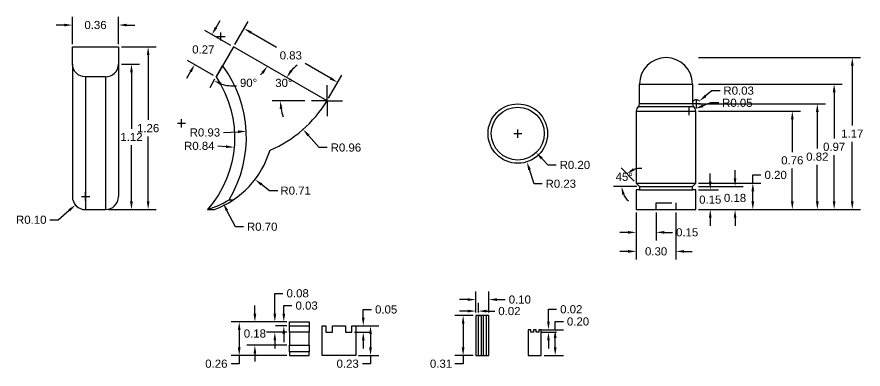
# Model space of a CAD drawing. Header units: inches. Extents: x 6.1 to 73.5, y 2.5 to 22.
# Drawn here: x 16.29 to 22.82, y 2.54 to 5.26 of the extents above; entities that cross this region are included whole.
import ezdxf

# ---------------------------------------------------------------- set-up
doc = ezdxf.new("R2010")
doc.units = ezdxf.units.IN
doc.header["$MEASUREMENT"] = 0
doc.linetypes.add('ACAD_ISO02W100', pattern=[15, 12, -3])
doc.layers.add('AlteFeteNevizibile', color=211, linetype='ACAD_ISO02W100')
doc.layers.add('LiniiAjutatoare', color=8, linetype='ACAD_ISO02W100')
doc.layers.add('Dimensiuni', color=4, linetype='Continuous', transparency=0.6)
doc.layers.add('ExteriorComponenta', color=1, linetype='Continuous', lineweight=25)
doc.styles.get("Standard").update_dxf_attribs({"font": 'arial.ttf'})
doc.dimstyles.get("Standard").update_dxf_attribs({"dimscale": 0.35, "dimtxt": 0.18, "dimasz": 0.18, "dimexe": 0.18, "dimexo": 0.0625, "dimgap": 0.09, "dimtad": 0, "dimtih": 1, "dimtoh": 1, "dimzin": 0, "dimdsep": 46, "dimtxsty": 'Standard', "dimcen": 0.09, "dimadec": 0, "dimazin": 0, "dimtfac": 1, "dimtofl": 0, "dimtmove": 0, "dimatfit": 3, "dimfxl": 1, "dimtolj": 1, "dimtzin": 0, "dimarcsym": 0})

# ---------------------------------------------------------------- blocks, each defined once
blk = doc.blocks.new('*D295')
at = {"layer": 'Dimensiuni', "color": 0, "lineweight": -2, "ltscale": 0.01, "transparency": 16777216}
for p, q in [((16.7905, 3.8765), (16.8535, 3.8765)), ((16.822, 3.845), (16.822, 3.908)), ((16.6094, 3.6958), (16.6961, 3.7695)), ((16.5464, 3.6958), (16.6094, 3.6958))]:
    blk.add_line(p, q, dxfattribs=at)
at = {"layer": 'Dimensiuni', "color": 0, "ltscale": 0.01, "transparency": 16777216}
blk.add_solid([(16.6893, 3.7775), (16.7029, 3.7615), (16.7441, 3.8103)], dxfattribs=at)
at = {"layer": 'Dimensiuni', "color": 0, "ltscale": 0.01, "transparency": 16777216, "insert": (16.4031, 3.6958), "char_height": 0.063, "attachment_point": 5}
blk.add_mtext('\\A1;R0.10', dxfattribs=at)
blk = doc.blocks.new('*D296')
at = {"layer": 'Dimensiuni', "color": 0, "lineweight": -2, "ltscale": 0.01, "transparency": 16777216}
for p, q in [((16.7198, 5.0535), (16.7198, 5.2628)), ((17.0769, 5.0535), (17.0769, 5.2628)), ((16.6568, 5.1998), (16.5938, 5.1998)), ((17.1399, 5.1998), (17.2029, 5.1998))]:
    blk.add_line(p, q, dxfattribs=at)
at = {"layer": 'Dimensiuni', "color": 0, "ltscale": 0.01, "transparency": 16777216}
for points in [[(16.6568, 5.2103), (16.6568, 5.1893), (16.7198, 5.1998)], [(17.1399, 5.2103), (17.1399, 5.1893), (17.0769, 5.1998)]]:
    blk.add_solid(points, dxfattribs=at)
at = {"layer": 'Dimensiuni', "color": 0, "ltscale": 0.01, "transparency": 16777216, "insert": (16.8984, 5.1998), "char_height": 0.063, "attachment_point": 5}
blk.add_mtext('\\A1;0.36', dxfattribs=at)
blk = doc.blocks.new('*D297')
at = {"layer": 'Dimensiuni', "color": 0, "lineweight": -2, "ltscale": 0.01, "transparency": 16777216}
for p, q in [((17.0988, 5.0316), (17.3675, 5.0316)), ((17.3045, 4.9686), (17.3045, 4.4671)), ((17.3045, 3.8374), (17.3045, 4.3398)), ((16.9987, 3.7744), (17.3675, 3.7744))]:
    blk.add_line(p, q, dxfattribs=at)
at = {"layer": 'Dimensiuni', "color": 0, "ltscale": 0.01, "transparency": 16777216}
for points in [[(17.294, 4.9686), (17.315, 4.9686), (17.3045, 5.0316)], [(17.294, 3.8374), (17.315, 3.8374), (17.3045, 3.7744)]]:
    blk.add_solid(points, dxfattribs=at)
at = {"layer": 'Dimensiuni', "color": 0, "ltscale": 0.01, "transparency": 16777216, "insert": (17.3045, 4.4034), "char_height": 0.063, "attachment_point": 5}
blk.add_mtext('\\A1;1.26', dxfattribs=at)
blk = doc.blocks.new('*D298')
at = {"layer": 'Dimensiuni', "color": 0, "lineweight": -2, "ltscale": 0.01, "transparency": 16777216}
for p, q in [((17.0988, 4.8973), (17.2389, 4.8973)), ((17.1759, 4.8343), (17.1759, 4.399)), ((17.1759, 3.8374), (17.1759, 4.2727)), ((16.9987, 3.7744), (17.2389, 3.7744))]:
    blk.add_line(p, q, dxfattribs=at)
at = {"layer": 'Dimensiuni', "color": 0, "ltscale": 0.01, "transparency": 16777216}
for points in [[(17.1654, 4.8343), (17.1864, 4.8343), (17.1759, 4.8973)], [(17.1654, 3.8374), (17.1864, 3.8374), (17.1759, 3.7744)]]:
    blk.add_solid(points, dxfattribs=at)
at = {"layer": 'Dimensiuni', "color": 0, "ltscale": 0.01, "transparency": 16777216, "insert": (17.1759, 4.3359), "char_height": 0.063, "attachment_point": 5}
blk.add_mtext('\\A1;1.12', dxfattribs=at)
blk = doc.blocks.new('*D299')
at = {"layer": 'Dimensiuni', "color": 0, "lineweight": -2, "ltscale": 0.01, "transparency": 16777216}
for p, q in [((17.531, 4.4409), (17.594, 4.4409)), ((17.5625, 4.4094), (17.5625, 4.4724)), ((18.242, 3.9206), (18.1788, 3.969)), ((18.305, 3.9206), (18.242, 3.9206))]:
    blk.add_line(p, q, dxfattribs=at)
at = {"layer": 'Dimensiuni', "color": 0, "ltscale": 0.01, "transparency": 16777216}
blk.add_solid([(18.1852, 3.9773), (18.1724, 3.9606), (18.1288, 4.0073)], dxfattribs=at)
at = {"layer": 'Dimensiuni', "color": 0, "ltscale": 0.01, "transparency": 16777216, "insert": (18.4424, 3.9206), "char_height": 0.063, "attachment_point": 5}
blk.add_mtext('\\A1;R0.71', dxfattribs=at)
blk = doc.blocks.new('*D300')
at = {"layer": 'Dimensiuni', "color": 0, "lineweight": -2, "ltscale": 0.01, "transparency": 16777216}
for p, q in [((17.8351, 5.1116), (17.8981, 5.1116)), ((17.8666, 5.0801), (17.8666, 5.1431)), ((18.6238, 4.2537), (18.5414, 4.3471)), ((18.6868, 4.2537), (18.6238, 4.2537))]:
    blk.add_line(p, q, dxfattribs=at)
at = {"layer": 'Dimensiuni', "color": 0, "ltscale": 0.01, "transparency": 16777216}
blk.add_solid([(18.5492, 4.354), (18.5335, 4.3401), (18.4997, 4.3943)], dxfattribs=at)
at = {"layer": 'Dimensiuni', "color": 0, "ltscale": 0.01, "transparency": 16777216, "insert": (18.8303, 4.2537), "char_height": 0.063, "attachment_point": 5}
blk.add_mtext('\\A1;R0.96', dxfattribs=at)
blk = doc.blocks.new('*D301')
at = {"layer": 'Dimensiuni', "color": 0, "lineweight": -2, "ltscale": 0.01, "transparency": 16777216}
blk.add_line((17.8426, 4.2667), (17.9054, 4.2611), dxfattribs=at)
at = {"layer": 'Dimensiuni', "color": 0, "ltscale": 0.01, "transparency": 16777216}
blk.add_solid([(17.9063, 4.2716), (17.9044, 4.2506), (17.9681, 4.2555)], dxfattribs=at)
at = {"layer": 'Dimensiuni', "color": 0, "ltscale": 0.01, "transparency": 16777216, "insert": (17.6993, 4.2667), "char_height": 0.063, "attachment_point": 5}
blk.add_mtext('\\A1;R0.84', dxfattribs=at)
blk = doc.blocks.new('*D302')
at = {"layer": 'Dimensiuni', "color": 0, "lineweight": -2, "ltscale": 0.01, "transparency": 16777216}
blk.add_line((17.886, 4.3701), (17.9981, 4.3759), dxfattribs=at)
at = {"layer": 'Dimensiuni', "color": 0, "ltscale": 0.01, "transparency": 16777216}
blk.add_solid([(17.9976, 4.3864), (17.9986, 4.3654), (18.061, 4.3792)], dxfattribs=at)
at = {"layer": 'Dimensiuni', "color": 0, "ltscale": 0.01, "transparency": 16777216, "insert": (17.7425, 4.3701), "char_height": 0.063, "attachment_point": 5}
blk.add_mtext('\\A1;R0.93', dxfattribs=at)
blk = doc.blocks.new('*D303')
at = {"layer": 'Dimensiuni', "color": 0, "lineweight": -2, "ltscale": 0.01, "transparency": 16777216}
for p, q in [((17.531, 4.4409), (17.594, 4.4409)), ((17.5625, 4.4094), (17.5625, 4.4724)), ((17.9779, 3.6421), (17.9122, 3.7683)), ((18.0409, 3.6421), (17.9779, 3.6421))]:
    blk.add_line(p, q, dxfattribs=at)
at = {"layer": 'Dimensiuni', "color": 0, "ltscale": 0.01, "transparency": 16777216}
blk.add_solid([(17.9215, 3.7732), (17.9029, 3.7635), (17.8832, 3.8242)], dxfattribs=at)
at = {"layer": 'Dimensiuni', "color": 0, "ltscale": 0.01, "transparency": 16777216, "insert": (18.1842, 3.6421), "char_height": 0.063, "attachment_point": 5}
blk.add_mtext('\\A1;R0.70', dxfattribs=at)
blk = doc.blocks.new('*D304')
at = {"layer": 'Dimensiuni', "color": 0, "lineweight": -2, "ltscale": 0.01, "transparency": 16777216}
for p, q in [((17.9729, 5.0506), (18.0752, 5.2281)), ((18.0983, 5.142), (18.2944, 5.029)), ((18.7117, 4.7886), (18.5155, 4.9017)), ((18.6954, 4.6343), (18.7977, 4.8118))]:
    blk.add_line(p, q, dxfattribs=at)
at = {"layer": 'Dimensiuni', "color": 0, "ltscale": 0.01, "transparency": 16777216}
for points in [[(18.1035, 5.1511), (18.0931, 5.1329), (18.0437, 5.1735)], [(18.7169, 4.7977), (18.7064, 4.7795), (18.7662, 4.7572)]]:
    blk.add_solid(points, dxfattribs=at)
at = {"layer": 'Dimensiuni', "color": 0, "ltscale": 0.01, "transparency": 16777216, "insert": (18.405, 4.9653), "char_height": 0.063, "attachment_point": 5}
blk.add_mtext('\\A1;0.83', dxfattribs=at)
blk = doc.blocks.new('*D305')
at = {"layer": 'Dimensiuni', "color": 0, "lineweight": -2, "ltscale": 0.01, "transparency": 16777216}
blk.add_line((18.5126, 4.6153), (18.2616, 4.6153), dxfattribs=at)
for start, end in [(129.9684, 140.00913), (190.04073, 200.08146)]:
    blk.add_arc((18.6845, 4.6153), 0.36, start, end, dxfattribs=at)
at = {"layer": 'Dimensiuni', "color": 0, "ltscale": 0.01, "transparency": 16777216}
for points in [[(18.4173, 4.8406), (18.4001, 4.8527), (18.3726, 4.795)], [(18.3196, 4.5517), (18.3405, 4.5535), (18.3246, 4.6153)]]:
    blk.add_solid(points, dxfattribs=at)
at = {"layer": 'Dimensiuni', "color": 0, "ltscale": 0.01, "transparency": 16777216, "insert": (18.3518, 4.7527), "char_height": 0.063, "attachment_point": 5}
blk.add_mtext('\\A1;30°', dxfattribs=at)
blk = doc.blocks.new('*D306')
at = {"layer": 'Dimensiuni', "color": 0, "lineweight": -2, "ltscale": 0.01, "transparency": 16777216}
for p, q in [((17.8284, 5.1813), (17.8598, 5.2359)), ((17.943, 5.0426), (17.7423, 5.1582)), ((17.8096, 4.8109), (17.6089, 4.9266)), ((17.632, 4.8406), (17.6006, 4.786))]:
    blk.add_line(p, q, dxfattribs=at)
at = {"layer": 'Dimensiuni', "color": 0, "ltscale": 0.01, "transparency": 16777216}
for points in [[(17.8193, 5.1866), (17.8375, 5.1761), (17.7969, 5.1268)], [(17.6229, 4.8458), (17.6411, 4.8353), (17.6635, 4.8951)]]:
    blk.add_solid(points, dxfattribs=at)
at = {"layer": 'Dimensiuni', "color": 0, "ltscale": 0.01, "transparency": 16777216, "insert": (17.7302, 5.011), "char_height": 0.063, "attachment_point": 5}
blk.add_mtext('\\A1;0.27', dxfattribs=at)
blk = doc.blocks.new('*D307')
at = {"layer": 'Dimensiuni', "color": 0, "lineweight": -2, "ltscale": 0.01, "transparency": 16777216}
blk.add_line((17.8176, 4.7811), (17.7799, 4.7156), dxfattribs=at)
for start, end in [(314.25148, 318.06604), (252.03368, 274.55729)]:
    blk.add_arc((17.962, 5.0316), 0.3018, start, end, dxfattribs=at)
at = {"layer": 'Dimensiuni', "color": 0, "ltscale": 0.01, "transparency": 16777216}
for points in [[(18.178, 4.8362), (18.195, 4.8238), (18.2234, 4.881)], [(17.8646, 4.735), (17.8732, 4.7542), (17.8113, 4.7702)]]:
    blk.add_solid(points, dxfattribs=at)
at = {"layer": 'Dimensiuni', "color": 0, "ltscale": 0.01, "transparency": 16777216, "insert": (18.0793, 4.7536), "char_height": 0.063, "attachment_point": 5}
blk.add_mtext('\\A1;90°', dxfattribs=at)
blk = doc.blocks.new('*D322')
at = {"layer": 'Dimensiuni', "color": 0, "lineweight": -2, "ltscale": 0.01, "transparency": 16777216}
for p, q in [((18.9277, 2.8771), (19.083, 2.8771)), ((19.02, 2.8141), (19.02, 2.7101)), ((18.9277, 2.6471), (19.083, 2.6471)), ((19.02, 2.6471), (19.02, 2.5841)), ((19.02, 2.5841), (18.957, 2.5841))]:
    blk.add_line(p, q, dxfattribs=at)
at = {"layer": 'Dimensiuni', "color": 0, "ltscale": 0.01, "transparency": 16777216}
for points in [[(19.0095, 2.8141), (19.0305, 2.8141), (19.02, 2.8771)], [(19.0095, 2.7101), (19.0305, 2.7101), (19.02, 2.6471)]]:
    blk.add_solid(points, dxfattribs=at)
at = {"layer": 'Dimensiuni', "color": 0, "ltscale": 0.01, "transparency": 16777216, "insert": (18.8437, 2.5841), "char_height": 0.063, "attachment_point": 5}
blk.add_mtext('\\A1;0.23', dxfattribs=at)
blk = doc.blocks.new('*D323')
at = {"layer": 'Dimensiuni', "color": 0, "lineweight": -2, "ltscale": 0.01, "transparency": 16777216}
for p, q in [((18.9641, 2.9401), (18.9641, 3.0031)), ((18.9641, 3.0031), (19.0271, 3.0031)), ((18.8977, 2.8771), (19.0271, 2.8771)), ((18.8977, 2.8271), (19.0271, 2.8271)), ((18.9641, 2.7641), (18.9641, 2.7011))]:
    blk.add_line(p, q, dxfattribs=at)
at = {"layer": 'Dimensiuni', "color": 0, "ltscale": 0.01, "transparency": 16777216}
for points in [[(18.9536, 2.9401), (18.9746, 2.9401), (18.9641, 2.8771)], [(18.9536, 2.7641), (18.9746, 2.7641), (18.9641, 2.8271)]]:
    blk.add_solid(points, dxfattribs=at)
at = {"layer": 'Dimensiuni', "color": 0, "ltscale": 0.01, "transparency": 16777216, "insert": (19.1406, 3.0031), "char_height": 0.063, "attachment_point": 5}
blk.add_mtext('\\A1;0.05', dxfattribs=at)
blk = doc.blocks.new('*D324')
at = {"layer": 'Dimensiuni', "color": 0, "lineweight": -2, "ltscale": 0.01, "transparency": 16777216}
for p, q in [((18.3511, 2.9701), (18.3511, 3.0331)), ((18.3511, 3.0331), (18.4141, 3.0331)), ((18.374, 2.9071), (18.2881, 2.9071)), ((18.374, 2.8771), (18.2881, 2.8771)), ((18.3511, 2.8141), (18.3511, 2.7511))]:
    blk.add_line(p, q, dxfattribs=at)
at = {"layer": 'Dimensiuni', "color": 0, "ltscale": 0.01, "transparency": 16777216}
for points in [[(18.3406, 2.9701), (18.3616, 2.9701), (18.3511, 2.9071)], [(18.3406, 2.8141), (18.3616, 2.8141), (18.3511, 2.8771)]]:
    blk.add_solid(points, dxfattribs=at)
at = {"layer": 'Dimensiuni', "color": 0, "ltscale": 0.01, "transparency": 16777216, "insert": (18.5274, 3.0331), "char_height": 0.063, "attachment_point": 5}
blk.add_mtext('\\A1;0.03', dxfattribs=at)
blk = doc.blocks.new('*D325')
at = {"layer": 'Dimensiuni', "color": 0, "lineweight": -2, "ltscale": 0.01, "transparency": 16777216}
for p, q in [((18.2818, 2.9701), (18.2818, 3.1277)), ((18.2818, 3.1277), (18.3448, 3.1277)), ((18.3746, 2.9071), (18.2188, 2.9071)), ((18.374, 2.8271), (18.2188, 2.8271)), ((18.2818, 2.7641), (18.2818, 2.7011))]:
    blk.add_line(p, q, dxfattribs=at)
at = {"layer": 'Dimensiuni', "color": 0, "ltscale": 0.01, "transparency": 16777216}
for points in [[(18.2713, 2.9701), (18.2923, 2.9701), (18.2818, 2.9071)], [(18.2713, 2.7641), (18.2923, 2.7641), (18.2818, 2.8271)]]:
    blk.add_solid(points, dxfattribs=at)
at = {"layer": 'Dimensiuni', "color": 0, "ltscale": 0.01, "transparency": 16777216, "insert": (18.4582, 3.1277), "char_height": 0.063, "attachment_point": 5}
blk.add_mtext('\\A1;0.08', dxfattribs=at)
blk = doc.blocks.new('*D326')
at = {"layer": 'Dimensiuni', "color": 0, "lineweight": -2, "ltscale": 0.01, "transparency": 16777216}
for p, q in [((18.128, 2.9701), (18.128, 3.0331)), ((18.374, 2.9071), (18.065, 2.9071)), ((18.374, 2.7271), (18.065, 2.7271)), ((18.128, 2.6641), (18.128, 2.6011))]:
    blk.add_line(p, q, dxfattribs=at)
at = {"layer": 'Dimensiuni', "color": 0, "ltscale": 0.01, "transparency": 16777216}
for points in [[(18.1175, 2.9701), (18.1385, 2.9701), (18.128, 2.9071)], [(18.1175, 2.6641), (18.1385, 2.6641), (18.128, 2.7271)]]:
    blk.add_solid(points, dxfattribs=at)
at = {"layer": 'Dimensiuni', "color": 0, "ltscale": 0.01, "transparency": 16777216, "insert": (18.128, 2.8171), "char_height": 0.063, "attachment_point": 5}
blk.add_mtext('\\A1;0.18', dxfattribs=at)
blk = doc.blocks.new('*D327')
at = {"layer": 'Dimensiuni', "color": 0, "lineweight": -2, "ltscale": 0.01, "transparency": 16777216}
for p, q in [((18.374, 2.9071), (17.9442, 2.9071)), ((18.0072, 2.8441), (18.0072, 2.7101)), ((18.374, 2.6471), (17.9442, 2.6471)), ((18.0072, 2.6471), (18.0072, 2.5841)), ((18.0072, 2.5841), (17.9442, 2.5841))]:
    blk.add_line(p, q, dxfattribs=at)
at = {"layer": 'Dimensiuni', "color": 0, "ltscale": 0.01, "transparency": 16777216}
for points in [[(17.9967, 2.8441), (18.0177, 2.8441), (18.0072, 2.9071)], [(17.9967, 2.7101), (18.0177, 2.7101), (18.0072, 2.6471)]]:
    blk.add_solid(points, dxfattribs=at)
at = {"layer": 'Dimensiuni', "color": 0, "ltscale": 0.01, "transparency": 16777216, "insert": (17.8309, 2.5841), "char_height": 0.063, "attachment_point": 5}
blk.add_mtext('\\A1;0.26', dxfattribs=at)
blk = doc.blocks.new('*D328')
at = {"layer": 'Dimensiuni', "color": 0, "lineweight": -2, "ltscale": 0.01, "transparency": 16777216}
for p, q in [((19.8325, 2.979), (19.8325, 3.0536)), ((19.8525, 2.979), (19.8525, 3.0536)), ((19.7695, 2.9906), (19.7065, 2.9906)), ((19.9155, 2.9906), (19.9785, 2.9906))]:
    blk.add_line(p, q, dxfattribs=at)
at = {"layer": 'Dimensiuni', "color": 0, "ltscale": 0.01, "transparency": 16777216}
for points in [[(19.7695, 3.0011), (19.7695, 2.9801), (19.8325, 2.9906)], [(19.9155, 3.0011), (19.9155, 2.9801), (19.8525, 2.9906)]]:
    blk.add_solid(points, dxfattribs=at)
at = {"layer": 'Dimensiuni', "color": 0, "ltscale": 0.01, "transparency": 16777216, "insert": (20.0915, 2.9906), "char_height": 0.063, "attachment_point": 5}
blk.add_mtext('\\A1;0.02', dxfattribs=at)
blk = doc.blocks.new('*D329')
at = {"layer": 'Dimensiuni', "color": 0, "lineweight": -2, "ltscale": 0.01, "transparency": 16777216}
for p, q in [((19.8325, 2.979), (19.8325, 3.1427)), ((19.9325, 2.979), (19.9325, 3.1427)), ((19.7695, 3.0797), (19.7065, 3.0797)), ((19.9955, 3.0797), (20.0585, 3.0797))]:
    blk.add_line(p, q, dxfattribs=at)
at = {"layer": 'Dimensiuni', "color": 0, "ltscale": 0.01, "transparency": 16777216}
for points in [[(19.7695, 3.0902), (19.7695, 3.0692), (19.8325, 3.0797)], [(19.9955, 3.0902), (19.9955, 3.0692), (19.9325, 3.0797)]]:
    blk.add_solid(points, dxfattribs=at)
at = {"layer": 'Dimensiuni', "color": 0, "ltscale": 0.01, "transparency": 16777216, "insert": (20.1717, 3.0797), "char_height": 0.063, "attachment_point": 5}
blk.add_mtext('\\A1;0.10', dxfattribs=at)
blk = doc.blocks.new('*D330')
at = {"layer": 'Dimensiuni', "color": 0, "lineweight": -2, "ltscale": 0.01, "transparency": 16777216}
for p, q in [((19.8106, 2.9571), (19.6714, 2.9571)), ((19.7344, 2.8941), (19.7344, 2.7101)), ((19.8106, 2.6471), (19.6714, 2.6471)), ((19.7344, 2.6471), (19.7344, 2.5841)), ((19.7344, 2.5841), (19.6714, 2.5841))]:
    blk.add_line(p, q, dxfattribs=at)
at = {"layer": 'Dimensiuni', "color": 0, "ltscale": 0.01, "transparency": 16777216}
for points in [[(19.7239, 2.8941), (19.7449, 2.8941), (19.7344, 2.9571)], [(19.7239, 2.7101), (19.7449, 2.7101), (19.7344, 2.6471)]]:
    blk.add_solid(points, dxfattribs=at)
at = {"layer": 'Dimensiuni', "color": 0, "ltscale": 0.01, "transparency": 16777216, "insert": (19.5641, 2.5841), "char_height": 0.063, "attachment_point": 5}
blk.add_mtext('\\A1;0.31', dxfattribs=at)
blk = doc.blocks.new('*D331')
at = {"layer": 'Dimensiuni', "color": 0, "lineweight": -2, "ltscale": 0.01, "transparency": 16777216}
for p, q in [((20.4446, 2.8471), (20.4446, 2.9101)), ((20.4446, 2.9101), (20.5076, 2.9101)), ((20.3591, 2.8471), (20.5076, 2.8471)), ((20.4446, 2.7101), (20.4446, 2.7841)), ((20.3591, 2.6471), (20.5076, 2.6471))]:
    blk.add_line(p, q, dxfattribs=at)
at = {"layer": 'Dimensiuni', "color": 0, "ltscale": 0.01, "transparency": 16777216}
for points in [[(20.4341, 2.7841), (20.4551, 2.7841), (20.4446, 2.8471)], [(20.4341, 2.7101), (20.4551, 2.7101), (20.4446, 2.6471)]]:
    blk.add_solid(points, dxfattribs=at)
at = {"layer": 'Dimensiuni', "color": 0, "ltscale": 0.01, "transparency": 16777216, "insert": (20.6208, 2.9101), "char_height": 0.063, "attachment_point": 5}
blk.add_mtext('\\A1;0.20', dxfattribs=at)
blk = doc.blocks.new('*D332')
at = {"layer": 'Dimensiuni', "color": 0, "lineweight": -2, "ltscale": 0.01, "transparency": 16777216}
for p, q in [((20.3926, 2.9101), (20.3926, 3.0045)), ((20.3926, 3.0045), (20.4556, 3.0045)), ((20.3391, 2.8471), (20.4556, 2.8471)), ((20.3391, 2.8271), (20.4556, 2.8271)), ((20.3926, 2.7641), (20.3926, 2.7011))]:
    blk.add_line(p, q, dxfattribs=at)
at = {"layer": 'Dimensiuni', "color": 0, "ltscale": 0.01, "transparency": 16777216}
for points in [[(20.3821, 2.9101), (20.4031, 2.9101), (20.3926, 2.8471)], [(20.3821, 2.7641), (20.4031, 2.7641), (20.3926, 2.8271)]]:
    blk.add_solid(points, dxfattribs=at)
at = {"layer": 'Dimensiuni', "color": 0, "ltscale": 0.01, "transparency": 16777216, "insert": (20.5686, 3.0045), "char_height": 0.063, "attachment_point": 5}
blk.add_mtext('\\A1;0.02', dxfattribs=at)
blk = doc.blocks.new('*D308')
at = {"layer": 'Dimensiuni', "color": 0, "lineweight": -2, "ltscale": 0.01, "transparency": 16777216}
for p, q in [((20.156, 4.33), (20.156, 4.393)), ((20.1245, 4.3615), (20.1875, 4.3615)), ((20.2815, 3.9741), (20.2462, 4.0832)), ((20.3445, 3.9741), (20.2815, 3.9741))]:
    blk.add_line(p, q, dxfattribs=at)
at = {"layer": 'Dimensiuni', "color": 0, "ltscale": 0.01, "transparency": 16777216}
blk.add_solid([(20.2562, 4.0864), (20.2362, 4.08), (20.2267, 4.1431)], dxfattribs=at)
at = {"layer": 'Dimensiuni', "color": 0, "ltscale": 0.01, "transparency": 16777216, "insert": (20.488, 3.9741), "char_height": 0.063, "attachment_point": 5}
blk.add_mtext('\\A1;R0.23', dxfattribs=at)
blk = doc.blocks.new('*D309')
at = {"layer": 'Dimensiuni', "color": 0, "lineweight": -2, "ltscale": 0.01, "transparency": 16777216}
for p, q in [((20.156, 4.33), (20.156, 4.393)), ((20.1245, 4.3615), (20.1875, 4.3615)), ((20.3902, 4.119), (20.3415, 4.1694)), ((20.4532, 4.119), (20.3902, 4.119))]:
    blk.add_line(p, q, dxfattribs=at)
at = {"layer": 'Dimensiuni', "color": 0, "ltscale": 0.01, "transparency": 16777216}
blk.add_solid([(20.349, 4.1767), (20.3339, 4.1621), (20.2977, 4.2147)], dxfattribs=at)
at = {"layer": 'Dimensiuni', "color": 0, "ltscale": 0.01, "transparency": 16777216, "insert": (20.5966, 4.119), "char_height": 0.063, "attachment_point": 5}
blk.add_mtext('\\A1;R0.20', dxfattribs=at)
blk = doc.blocks.new('*D310')
at = {"layer": 'Dimensiuni', "color": 0, "lineweight": -2, "ltscale": 0.01, "transparency": 16777216}
for p, q in [((21.6409, 3.9909), (21.6409, 4.0539)), ((21.5512, 3.9279), (21.7039, 3.9279)), ((21.5512, 3.7748), (21.7039, 3.7748)), ((21.6409, 3.7118), (21.6409, 3.6488))]:
    blk.add_line(p, q, dxfattribs=at)
at = {"layer": 'Dimensiuni', "color": 0, "ltscale": 0.01, "transparency": 16777216}
for points in [[(21.6304, 3.9909), (21.6514, 3.9909), (21.6409, 3.9279)], [(21.6304, 3.7118), (21.6514, 3.7118), (21.6409, 3.7748)]]:
    blk.add_solid(points, dxfattribs=at)
at = {"layer": 'Dimensiuni', "color": 0, "ltscale": 0.01, "transparency": 16777216, "insert": (21.6409, 3.8513), "char_height": 0.063, "attachment_point": 5}
blk.add_mtext('\\A1;0.15', dxfattribs=at)
blk = doc.blocks.new('*D311')
at = {"layer": 'Dimensiuni', "color": 0, "lineweight": -2, "ltscale": 0.01, "transparency": 16777216}
for p, q in [((21.8321, 4.0164), (21.8321, 4.0794)), ((21.5512, 3.9534), (21.8951, 3.9534)), ((21.5512, 3.7748), (21.8951, 3.7748)), ((21.8321, 3.7118), (21.8321, 3.6488))]:
    blk.add_line(p, q, dxfattribs=at)
at = {"layer": 'Dimensiuni', "color": 0, "ltscale": 0.01, "transparency": 16777216}
for points in [[(21.8216, 4.0164), (21.8426, 4.0164), (21.8321, 3.9534)], [(21.8216, 3.7118), (21.8426, 3.7118), (21.8321, 3.7748)]]:
    blk.add_solid(points, dxfattribs=at)
at = {"layer": 'Dimensiuni', "color": 0, "ltscale": 0.01, "transparency": 16777216, "insert": (21.8321, 3.8641), "char_height": 0.063, "attachment_point": 5}
blk.add_mtext('\\A1;0.18', dxfattribs=at)
blk = doc.blocks.new('*D312')
at = {"layer": 'Dimensiuni', "color": 0, "lineweight": -2, "ltscale": 0.01, "transparency": 16777216}
for p, q in [((21.9693, 3.9789), (21.9693, 4.0419)), ((21.9693, 4.0419), (22.0323, 4.0419)), ((21.5512, 3.9789), (22.0323, 3.9789)), ((21.9693, 3.8378), (21.9693, 3.9159)), ((21.5512, 3.7748), (22.0323, 3.7748))]:
    blk.add_line(p, q, dxfattribs=at)
at = {"layer": 'Dimensiuni', "color": 0, "ltscale": 0.01, "transparency": 16777216}
for points in [[(21.9588, 3.9159), (21.9798, 3.9159), (21.9693, 3.9789)], [(21.9588, 3.8378), (21.9798, 3.8378), (21.9693, 3.7748)]]:
    blk.add_solid(points, dxfattribs=at)
at = {"layer": 'Dimensiuni', "color": 0, "ltscale": 0.01, "transparency": 16777216, "insert": (22.1455, 4.0419), "char_height": 0.063, "attachment_point": 5}
blk.add_mtext('\\A1;0.20', dxfattribs=at)
blk = doc.blocks.new('*D313')
at = {"layer": 'Dimensiuni', "color": 0, "lineweight": -2, "ltscale": 0.01, "transparency": 16777216}
for p, q in [((21.5512, 4.5346), (22.3367, 4.5346)), ((22.2737, 4.4716), (22.2737, 4.2183)), ((22.2737, 3.8378), (22.2737, 4.091)), ((21.5512, 3.7748), (22.3367, 3.7748))]:
    blk.add_line(p, q, dxfattribs=at)
at = {"layer": 'Dimensiuni', "color": 0, "ltscale": 0.01, "transparency": 16777216}
for points in [[(22.2632, 4.4716), (22.2842, 4.4716), (22.2737, 4.5346)], [(22.2632, 3.8378), (22.2842, 3.8378), (22.2737, 3.7748)]]:
    blk.add_solid(points, dxfattribs=at)
at = {"layer": 'Dimensiuni', "color": 0, "ltscale": 0.01, "transparency": 16777216, "insert": (22.2737, 4.1547), "char_height": 0.063, "attachment_point": 5}
blk.add_mtext('\\A1;0.76', dxfattribs=at)
blk = doc.blocks.new('*D314')
at = {"layer": 'Dimensiuni', "color": 0, "lineweight": -2, "ltscale": 0.01, "transparency": 16777216}
for p, q in [((21.5512, 4.9483), (22.7993, 4.9483)), ((22.7363, 4.8853), (22.7363, 4.4247)), ((22.7363, 3.8378), (22.7363, 4.2984)), ((21.5512, 3.7748), (22.7993, 3.7748))]:
    blk.add_line(p, q, dxfattribs=at)
at = {"layer": 'Dimensiuni', "color": 0, "ltscale": 0.01, "transparency": 16777216}
for points in [[(22.7258, 4.8853), (22.7468, 4.8853), (22.7363, 4.9483)], [(22.7258, 3.8378), (22.7468, 3.8378), (22.7363, 3.7748)]]:
    blk.add_solid(points, dxfattribs=at)
at = {"layer": 'Dimensiuni', "color": 0, "ltscale": 0.01, "transparency": 16777216, "insert": (22.7363, 4.3615), "char_height": 0.063, "attachment_point": 5}
blk.add_mtext('\\A1;1.17', dxfattribs=at)
blk = doc.blocks.new('*D315')
at = {"layer": 'Dimensiuni', "color": 0, "lineweight": -2, "ltscale": 0.01, "transparency": 16777216}
for p, q in [((21.6431, 4.599), (21.5845, 4.5759)), ((21.7061, 4.599), (21.6431, 4.599)), ((21.4478, 4.5346), (21.5108, 4.5346)), ((21.4793, 4.5031), (21.4793, 4.5661))]:
    blk.add_line(p, q, dxfattribs=at)
at = {"layer": 'Dimensiuni', "color": 0, "ltscale": 0.01, "transparency": 16777216}
blk.add_solid([(21.5806, 4.5857), (21.5883, 4.5662), (21.5258, 4.5529)], dxfattribs=at)
at = {"layer": 'Dimensiuni', "color": 0, "ltscale": 0.01, "transparency": 16777216, "insert": (21.8498, 4.599), "char_height": 0.063, "attachment_point": 5}
blk.add_mtext('\\A1;R0.05', dxfattribs=at)
blk = doc.blocks.new('*D316')
at = {"layer": 'Dimensiuni', "color": 0, "lineweight": -2, "ltscale": 0.01, "transparency": 16777216}
for p, q in [((21.6536, 4.693), (21.6052, 4.6527)), ((21.7166, 4.693), (21.6536, 4.693)), ((21.5022, 4.5931), (21.5652, 4.5931)), ((21.5337, 4.5616), (21.5337, 4.6246))]:
    blk.add_line(p, q, dxfattribs=at)
blk.add_arc((21.5337, 4.5931), 0.03, 39.81344, 142.00358, dxfattribs=at)
at = {"layer": 'Dimensiuni', "color": 0, "ltscale": 0.01, "transparency": 16777216}
blk.add_solid([(21.5984, 4.6607), (21.6119, 4.6446), (21.5568, 4.6123)], dxfattribs=at)
at = {"layer": 'Dimensiuni', "color": 0, "ltscale": 0.01, "transparency": 16777216, "insert": (21.86, 4.693), "char_height": 0.063, "attachment_point": 5}
blk.add_mtext('\\A1;R0.03', dxfattribs=at)
blk = doc.blocks.new('*D317')
at = {"layer": 'Dimensiuni', "color": 0, "lineweight": -2, "ltscale": 0.01, "transparency": 16777216}
for p, q in [((21.5512, 4.5911), (22.5298, 4.5911)), ((22.4668, 4.5281), (22.4668, 4.2466)), ((22.4668, 3.8378), (22.4668, 4.1193)), ((21.5512, 3.7748), (22.5298, 3.7748))]:
    blk.add_line(p, q, dxfattribs=at)
at = {"layer": 'Dimensiuni', "color": 0, "ltscale": 0.01, "transparency": 16777216}
for points in [[(22.4563, 4.5281), (22.4773, 4.5281), (22.4668, 4.5911)], [(22.4563, 3.8378), (22.4773, 3.8378), (22.4668, 3.7748)]]:
    blk.add_solid(points, dxfattribs=at)
at = {"layer": 'Dimensiuni', "color": 0, "ltscale": 0.01, "transparency": 16777216, "insert": (22.4668, 4.183), "char_height": 0.063, "attachment_point": 5}
blk.add_mtext('\\A1;0.82', dxfattribs=at)
blk = doc.blocks.new('*D318')
at = {"layer": 'Dimensiuni', "color": 0, "lineweight": -2, "ltscale": 0.01, "transparency": 16777216}
for p, q in [((21.5512, 4.7442), (22.6596, 4.7442)), ((22.5966, 4.6812), (22.5966, 4.3232)), ((22.5966, 3.8378), (22.5966, 4.1958)), ((21.5512, 3.7748), (22.6596, 3.7748))]:
    blk.add_line(p, q, dxfattribs=at)
at = {"layer": 'Dimensiuni', "color": 0, "ltscale": 0.01, "transparency": 16777216}
for points in [[(22.5861, 4.6812), (22.6071, 4.6812), (22.5966, 4.7442)], [(22.5861, 3.8378), (22.6071, 3.8378), (22.5966, 3.7748)]]:
    blk.add_solid(points, dxfattribs=at)
at = {"layer": 'Dimensiuni', "color": 0, "ltscale": 0.01, "transparency": 16777216, "insert": (22.5966, 4.2595), "char_height": 0.063, "attachment_point": 5}
blk.add_mtext('\\A1;0.97', dxfattribs=at)
blk = doc.blocks.new('*D319')
at = {"layer": 'Dimensiuni', "color": 0, "lineweight": -2, "ltscale": 0.01, "transparency": 16777216}
for p, q in [((21.0701, 3.7529), (21.0701, 3.5357)), ((21.2232, 3.7529), (21.2232, 3.5357)), ((21.0071, 3.5987), (20.9441, 3.5987)), ((21.2862, 3.5987), (21.3492, 3.5987))]:
    blk.add_line(p, q, dxfattribs=at)
at = {"layer": 'Dimensiuni', "color": 0, "ltscale": 0.01, "transparency": 16777216}
for points in [[(21.0071, 3.6092), (21.0071, 3.5882), (21.0701, 3.5987)], [(21.2862, 3.6092), (21.2862, 3.5882), (21.2232, 3.5987)]]:
    blk.add_solid(points, dxfattribs=at)
at = {"layer": 'Dimensiuni', "color": 0, "ltscale": 0.01, "transparency": 16777216, "insert": (21.4627, 3.5987), "char_height": 0.063, "attachment_point": 5}
blk.add_mtext('\\A1;0.15', dxfattribs=at)
blk = doc.blocks.new('*D320')
at = {"layer": 'Dimensiuni', "color": 0, "lineweight": -2, "ltscale": 0.01, "transparency": 16777216}
for p, q in [((21.0701, 3.7529), (21.0701, 3.3887)), ((21.3763, 3.7529), (21.3763, 3.3887)), ((21.0071, 3.4517), (20.9441, 3.4517)), ((21.4393, 3.4517), (21.5023, 3.4517))]:
    blk.add_line(p, q, dxfattribs=at)
at = {"layer": 'Dimensiuni', "color": 0, "ltscale": 0.01, "transparency": 16777216}
for points in [[(21.0071, 3.4622), (21.0071, 3.4412), (21.0701, 3.4517)], [(21.4393, 3.4622), (21.4393, 3.4412), (21.3763, 3.4517)]]:
    blk.add_solid(points, dxfattribs=at)
at = {"layer": 'Dimensiuni', "color": 0, "ltscale": 0.01, "transparency": 16777216, "insert": (21.2232, 3.4517), "char_height": 0.063, "attachment_point": 5}
blk.add_mtext('\\A1;0.30', dxfattribs=at)
blk = doc.blocks.new('*D321')
at = {"layer": 'Dimensiuni', "color": 0, "lineweight": -2, "ltscale": 0.01, "transparency": 16777216}
for p, q in [((21.0547, 3.9944), (20.9526, 4.0964)), ((21.0738, 3.9534), (20.8933, 3.9534))]:
    blk.add_line(p, q, dxfattribs=at)
for start, end in [(82.72747, 108.86374), (206.13626, 232.27253)]:
    blk.add_arc((21.0956, 3.9534), 0.1393, start, end, dxfattribs=at)
at = {"layer": 'Dimensiuni', "color": 0, "ltscale": 0.01, "transparency": 16777216}
for points in [[(21.0561, 4.0763), (21.045, 4.0941), (20.9971, 4.0519)], [(20.9603, 3.8896), (20.9808, 3.8944), (20.9563, 3.9534)]]:
    blk.add_solid(points, dxfattribs=at)
at = {"layer": 'Dimensiuni', "color": 0, "ltscale": 0.01, "transparency": 16777216, "insert": (20.9774, 4.027), "char_height": 0.063, "attachment_point": 5}
blk.add_mtext('\\A1;45°', dxfattribs=at)
blk = doc.blocks.new('schita_tragaci')
at = {"layer": 'ExteriorComponenta'}
for p, q in [((17.0769, 4.8973), (17.0769, 3.8745)), ((17.8285, 4.8), (17.8785, 4.8867)), ((16.8218, 4.8), (16.8218, 3.7752)), ((16.9749, 4.8), (16.8218, 4.8)), ((16.9768, 4.8), (16.9768, 3.7744)), ((17.9292, 3.8505), (17.9626, 3.8505)), ((16.8218, 3.7752), (16.9749, 3.7744))]:
    blk.add_line(p, q, dxfattribs=at)
for points in [[(16.8218, 4.8, -0.411543), (16.7198, 4.8973), (16.7198, 5.0316), (17.0769, 5.0316), (17.0769, 4.8973)], [(16.7198, 4.8973), (16.7198, 3.8765, 0.413653), (16.8218, 3.7743, -0.085266)]]:
    blk.add_lwpolyline(points, format="xyb", dxfattribs=at)
blk.add_lwpolyline([(18.6845, 4.6153), (17.962, 5.0316), (17.8285, 4.8, -0.340172), (17.7623, 3.7752), (17.8165, 3.7744, 0.231654), (18.2447, 4.2328, 0.156018)], format="xyb", close=True, dxfattribs=at)
for centre, radius, start, end in [((16.9768, 4.9001), 0.1001, 268.88745, 358.36448), ((17.1294, 4.3306), 0.9329, 329.02079, 36.58798), ((16.9749, 3.8773), 0.1021, 270, 358.43976), ((17.5625, 4.4409), 0.695, 286.70773, 301.84293)]:
    blk.add_arc(centre, radius, start, end, dxfattribs=at)
at = {"layer": 'LiniiAjutatoare', "ltscale": 0.01}
for q in [(18.6845, 4.7653), (18.5345, 4.6153), (18.6845, 4.4653), (18.8345, 4.6153)]:
    blk.add_line((18.6845, 4.6153), q, dxfattribs=at)
at = {"layer": 'Dimensiuni', "ltscale": 0.01}
dim = blk.add_linear_dim(base=(17.0769, 5.1998), p1=(16.7198, 5.0316), p2=(17.0769, 5.0316), dimstyle='Standard', dxfattribs=at)
dim.commit()
dim.dimension.update_dxf_attribs({"geometry": '*D296', "text_midpoint": (16.8984, 5.1998)})
for p1, p2, distance, picture, middle in [((17.8285, 4.8), (17.962, 5.0316), 0.1905, '*D306', (17.7302, 5.011)), ((17.962, 5.0316), (18.6845, 4.6153), 0.1637, '*D304', (18.405, 4.9653))]:
    dim = blk.add_aligned_dim(p1=p1, p2=p2, distance=distance, dimstyle='Standard', dxfattribs=at)
    dim.commit()
    dim.dimension.update_dxf_attribs({"geometry": picture, "text_midpoint": middle})
for center, mpoint, picture, middle in [((17.8666, 5.1116), (18.4997, 4.3943), '*D300', (18.8303, 4.2537)), ((17.5625, 4.4409), (18.1288, 4.0073), '*D299', (18.4424, 3.9206)), ((17.5625, 4.4409), (17.8832, 3.8242), '*D303', (18.1842, 3.6421)), ((17.1294, 4.3306), (18.061, 4.3792), '*D302', (17.886, 4.3701)), ((17.1294, 4.3306), (17.9681, 4.2555), '*D301', (17.8426, 4.2667)), ((16.822, 3.8765), (16.7441, 3.8103), '*D295', (16.4031, 3.6958))]:
    dim = blk.add_radius_dim(center=center, mpoint=mpoint, dimstyle='Standard', dxfattribs=at)
    dim.commit()
    dim.dimension.update_dxf_attribs({"geometry": picture, "text_midpoint": middle, "dimtype": 132})
dim = blk.add_linear_dim(base=(17.3045, 3.7744), p1=(17.0769, 5.0316), p2=(16.9768, 3.7744), angle=90, dimstyle='Standard', dxfattribs=at)
dim.commit()
dim.dimension.update_dxf_attribs({"geometry": '*D297', "text_midpoint": (17.3045, 4.4034), "dimtype": 128})
for base, line1, picture, middle in [((17.9622, 4.7299), ((17.962, 5.0316), (17.8285, 4.8)), '*D307', (18.0793, 4.7536)), ((18.33, 4.6777), ((18.6845, 4.6153), (18.5345, 4.6153)), '*D305', (18.3518, 4.7527))]:
    dim = blk.add_angular_dim_2l(base=base, line1=line1, line2=((18.6845, 4.6153), (17.962, 5.0316)), dimstyle='Standard', dxfattribs=at)
    dim.commit()
    dim.dimension.update_dxf_attribs({"geometry": picture, "text_midpoint": middle, "dimtype": 130})
dim = blk.add_linear_dim(base=(17.1759, 4.8973), p1=(16.9768, 3.7744), p2=(17.0769, 4.8973), angle=90, dimstyle='Standard', dxfattribs=at)
dim.commit()
dim.dimension.update_dxf_attribs({"geometry": '*D298', "text_midpoint": (17.1759, 4.3359)})
blk = doc.blocks.new('schita_butoane')
at = {"layer": 'ExteriorComponenta'}
for p, q in [((19.9325, 2.9571), (19.8325, 2.9571)), ((19.8325, 2.9571), (19.8325, 2.6471)), ((19.8525, 2.6471), (19.8525, 2.9571)), ((19.8525, 2.9571), (19.8725, 2.9571)), ((19.8725, 2.9571), (19.8725, 2.6471)), ((19.8925, 2.6471), (19.8925, 2.9571)), ((19.9125, 2.9571), (19.9125, 2.6471)), ((19.9325, 2.6471), (19.9325, 2.9571)), ((18.3959, 2.8771), (18.3959, 2.9071)), ((18.3959, 2.9071), (18.5459, 2.9071)), ((18.3959, 2.8271), (18.3959, 2.8771)), ((18.3959, 2.8771), (18.5459, 2.8771)), ((18.5459, 2.9071), (18.5459, 2.8771)), ((18.5459, 2.8771), (18.5459, 2.8271)), ((18.6459, 2.6471), (18.6459, 2.8771)), ((18.6459, 2.8771), (18.6759, 2.8771)), ((18.6759, 2.8771), (18.6759, 2.8271)), ((18.7259, 2.8271), (18.7259, 2.8771)), ((18.7259, 2.8771), (18.8259, 2.8771)), ((18.8259, 2.8771), (18.8259, 2.8271)), ((18.8759, 2.8271), (18.8759, 2.8771)), ((18.8759, 2.8771), (18.9059, 2.8771)), ((18.9059, 2.8771), (18.9059, 2.6471)), ((18.5459, 2.8271), (18.3959, 2.8271)), ((18.3959, 2.8271), (18.3959, 2.7271)), ((18.5459, 2.7271), (18.5459, 2.8271)), ((18.6759, 2.8271), (18.7259, 2.8271)), ((18.8259, 2.8271), (18.8759, 2.8271)), ((20.2573, 2.8471), (20.2373, 2.8471)), ((20.2373, 2.8471), (20.2373, 2.6471)), ((20.2573, 2.8271), (20.2573, 2.8471)), ((20.2773, 2.8271), (20.2573, 2.8271)), ((20.2973, 2.8471), (20.2773, 2.8471)), ((20.2773, 2.8471), (20.2773, 2.8271)), ((20.2973, 2.8271), (20.2973, 2.8471)), ((20.3173, 2.8271), (20.2973, 2.8271)), ((20.3373, 2.8471), (20.3173, 2.8471)), ((20.3173, 2.8471), (20.3173, 2.8271)), ((20.3373, 2.6471), (20.3373, 2.8471)), ((18.3959, 2.6771), (18.3959, 2.7271)), ((18.3959, 2.7271), (18.5459, 2.7271)), ((18.5459, 2.6771), (18.3959, 2.6771)), ((18.3959, 2.6771), (18.3959, 2.6471)), ((18.5459, 2.7271), (18.5459, 2.6771)), ((18.5459, 2.6471), (18.5459, 2.6771)), ((18.3959, 2.6471), (18.5459, 2.6471)), ((18.9059, 2.6471), (18.6459, 2.6471)), ((19.8325, 2.6471), (19.9325, 2.6471)), ((19.8325, 2.6471), (19.8525, 2.6471)), ((19.8725, 2.6471), (19.8925, 2.6471)), ((20.2373, 2.6471), (20.3373, 2.6471))]:
    blk.add_line(p, q, dxfattribs=at)
at = {"layer": 'Dimensiuni', "ltscale": 0.01}
for base, p1, p2, picture, middle in [((18.2818, 2.8271), (18.3965, 2.9071), (18.3959, 2.8271), '*D325', (18.4582, 3.1277)), ((18.3511, 2.8771), (18.3959, 2.9071), (18.3959, 2.8771), '*D324', (18.5274, 3.0331)), ((18.128, 2.7271), (18.3959, 2.9071), (18.3959, 2.7271), '*D326', (18.128, 2.8171)), ((18.9641, 2.8271), (18.8759, 2.8771), (18.8759, 2.8271), '*D323', (19.1406, 3.0031)), ((20.3926, 2.8271), (20.3173, 2.8471), (20.3173, 2.8271), '*D332', (20.5686, 3.0045))]:
    dim = blk.add_linear_dim(base=base, p1=p1, p2=p2, angle=90, dimstyle='Standard', dxfattribs=at)
    dim.commit()
    dim.dimension.update_dxf_attribs({"geometry": picture, "text_midpoint": middle, "dimtype": 128})
for base, p2, picture, middle in [((19.9325, 3.0797), (19.9325, 2.9571), '*D329', (20.1717, 3.0797)), ((19.8525, 2.9906), (19.8525, 2.9571), '*D328', (20.0915, 2.9906))]:
    dim = blk.add_linear_dim(base=base, p1=(19.8325, 2.9571), p2=p2, dimstyle='Standard', dxfattribs=at)
    dim.commit()
    dim.dimension.update_dxf_attribs({"geometry": picture, "text_midpoint": middle})
for base, p1, p2, picture, middle in [((19.7344, 2.6471), (19.8325, 2.9571), (19.8325, 2.6471), '*D330', (19.5641, 2.5841)), ((20.4446, 2.8471), (20.3373, 2.6471), (20.3373, 2.8471), '*D331', (20.6208, 2.9101)), ((18.0072, 2.6471), (18.3959, 2.9071), (18.3959, 2.6471), '*D327', (17.8309, 2.5841)), ((19.02, 2.6471), (18.9059, 2.8771), (18.9059, 2.6471), '*D322', (18.8437, 2.5841))]:
    dim = blk.add_linear_dim(base=base, p1=p1, p2=p2, angle=90, dimstyle='Standard', dxfattribs=at)
    dim.commit()
    dim.dimension.update_dxf_attribs({"geometry": picture, "text_midpoint": middle})
blk = doc.blocks.new('schita_glont')
at = {"layer": 'AlteFeteNevizibile', "ltscale": 0.01}
for p, q in [((21.2232, 3.7748), (21.2232, 3.8258)), ((21.2232, 3.8258), (21.3763, 3.8258)), ((21.3763, 3.8258), (21.3763, 3.7748))]:
    blk.add_line(p, q, dxfattribs=at)
at = {"layer": 'ExteriorComponenta'}
for p, q in [((21.0956, 4.5911), (21.0956, 4.7442, 0)), ((21.0956, 4.7442, 0), (21.5038, 4.7442, 0)), ((21.5038, 4.7442, 0), (21.5038, 4.5911, 0)), ((21.0871, 4.5721), (21.5123, 4.5721, 0)), ((21.5038, 4.5911, 0), (21.0956, 4.5911, 0)), ((21.0701, 4.5341), (21.5293, 4.5341)), ((21.5293, 3.9789), (21.5293, 4.5341)), ((21.0701, 3.9789, -0.001), (21.5293, 3.9789)), ((21.0956, 3.9279, -0.002), (21.0701, 3.9279, -0.0022)), ((21.0701, 3.9279, -0.0022), (21.0701, 3.7748)), ((21.0956, 3.9534, -0.001), (21.0956, 3.9279, -0.002)), ((21.0956, 3.9534), (21.5038, 3.9534)), ((21.0957, 3.9279, -0.0066), (21.5037, 3.9279, 0.0066)), ((21.5038, 3.9534), (21.5293, 3.9789)), ((21.5038, 3.9279), (21.5038, 3.9534)), ((21.5293, 3.9279), (21.5038, 3.9279)), ((21.5293, 3.7748), (21.5293, 3.9279)), ((21.0701, 3.7748), (21.5293, 3.7748)), ((21.0701, 3.7748), (21.5293, 3.7748))]:
    blk.add_line(p, q, dxfattribs=at)
at = {"layer": 'ExteriorComponenta', "elevation": -0.001}
blk.add_lwpolyline([(21.0701, 4.5341), (21.0701, 3.9789), (21.0956, 3.9534)], dxfattribs=at)
at = {"layer": 'ExteriorComponenta', "ltscale": 0.01}
for radius in [0.2296, 0.2041]:
    blk.add_circle((20.156, 4.3615), radius, dxfattribs=at)
at = {"layer": 'ExteriorComponenta'}
for centre, radius, start, end in [((21.2997, 4.7442, 0), 0.2041, 0, 180), ((21.1201, 4.5346, 0), 0.05, 131.28631, 180.52401), ((21.0657, 4.5931, 0), 0.03, 315.59207, 356.21825), ((21.5337, 4.5931, 0), 0.03, 183.78175, 224.40793), ((21.4793, 4.5346, 0), 0.05, 359.47599, 48.71369)]:
    blk.add_arc(centre, radius, start, end, dxfattribs=at)
at = {"layer": 'Dimensiuni', "ltscale": 0.01}
for base, p2, picture, middle, dimtype in [((22.7363, 4.9483), (21.5293, 4.9483), '*D314', (22.7363, 4.3615), 129), ((22.4668, 4.5911), (21.5293, 4.5911), '*D317', (22.4668, 4.183), 128)]:
    dim = blk.add_linear_dim(base=base, p1=(21.5293, 3.7748), p2=p2, angle=90, dimstyle='Standard', dxfattribs=at)
    dim.commit()
    dim.dimension.update_dxf_attribs({"geometry": picture, "text_midpoint": middle, "dimtype": dimtype})
for center, mpoint, picture, middle in [((21.5337, 4.5931, 0), (21.5568, 4.6123, 0), '*D316', (21.86, 4.693)), ((21.4793, 4.5346, 0), (21.5258, 4.5529, 0), '*D315', (21.8498, 4.599))]:
    dim = blk.add_radius_dim(center=center, mpoint=mpoint, dimstyle='Standard', dxfattribs=at)
    dim.commit()
    dim.dimension.update_dxf_attribs({"geometry": picture, "text_midpoint": middle})
for base, p2, picture, middle in [((22.5966, 4.7442), (21.5293, 4.7442), '*D318', (22.5966, 4.2595)), ((21.9693, 3.9789), (21.5293, 3.9789), '*D312', (22.1455, 4.0419)), ((21.8321, 3.9534), (21.5293, 3.9534), '*D311', (21.8321, 3.8641)), ((21.6409, 3.9279), (21.5293, 3.9279), '*D310', (21.6409, 3.8513))]:
    dim = blk.add_linear_dim(base=base, p1=(21.5293, 3.7748), p2=p2, angle=90, dimstyle='Standard', dxfattribs=at)
    dim.commit()
    dim.dimension.update_dxf_attribs({"geometry": picture, "text_midpoint": middle})
dim = blk.add_aligned_dim(p1=(21.5293, 3.7748), p2=(21.5293, 4.5346, 0), distance=-0.7444, dimstyle='Standard', dxfattribs=at)
dim.commit()
dim.dimension.update_dxf_attribs({"geometry": '*D313', "text_midpoint": (22.2737, 4.1547)})
for mpoint, picture, middle in [((20.2267, 4.1431), '*D308', (20.488, 3.9741)), ((20.2977, 4.2147), '*D309', (20.5966, 4.119))]:
    dim = blk.add_radius_dim(center=(20.156, 4.3615), mpoint=mpoint, dimstyle='Standard', dxfattribs=at)
    dim.commit()
    dim.dimension.update_dxf_attribs({"geometry": picture, "text_midpoint": middle, "dimtype": 132})
dim = blk.add_angular_dim_2l(base=(20.9611, 3.9894), line1=((21.0701, 3.9789, -0.001), (21.0956, 3.9534, -0.001)), line2=((21.0956, 3.9534), (21.5038, 3.9534)), dimstyle='Standard', dxfattribs=at)
dim.commit()
dim.dimension.update_dxf_attribs({"geometry": '*D321', "text_midpoint": (20.9774, 4.027), "dimtype": 130})
dim = blk.add_linear_dim(base=(21.2232, 3.5987), p1=(21.0701, 3.7748), p2=(21.2232, 3.7748), dimstyle='Standard', dxfattribs=at)
dim.commit()
dim.dimension.update_dxf_attribs({"geometry": '*D319', "text_midpoint": (21.4627, 3.5987)})
dim = blk.add_linear_dim(base=(21.3763, 3.4517), p1=(21.0701, 3.7748), p2=(21.3763, 3.7748), text='0.30', dimstyle='Standard', dxfattribs=at)
dim.commit()
dim.dimension.update_dxf_attribs({"geometry": '*D320', "text_midpoint": (21.2232, 3.4517)})

msp = doc.modelspace()

# ---------------------------------------------------------------- block references
at = {"layer": 'Dimensiuni'}
for name in ['schita_tragaci', 'schita_glont', 'schita_butoane']:
    msp.add_blockref(name, (0, 0), dxfattribs=at)

doc.saveas('drawing.dxf')
